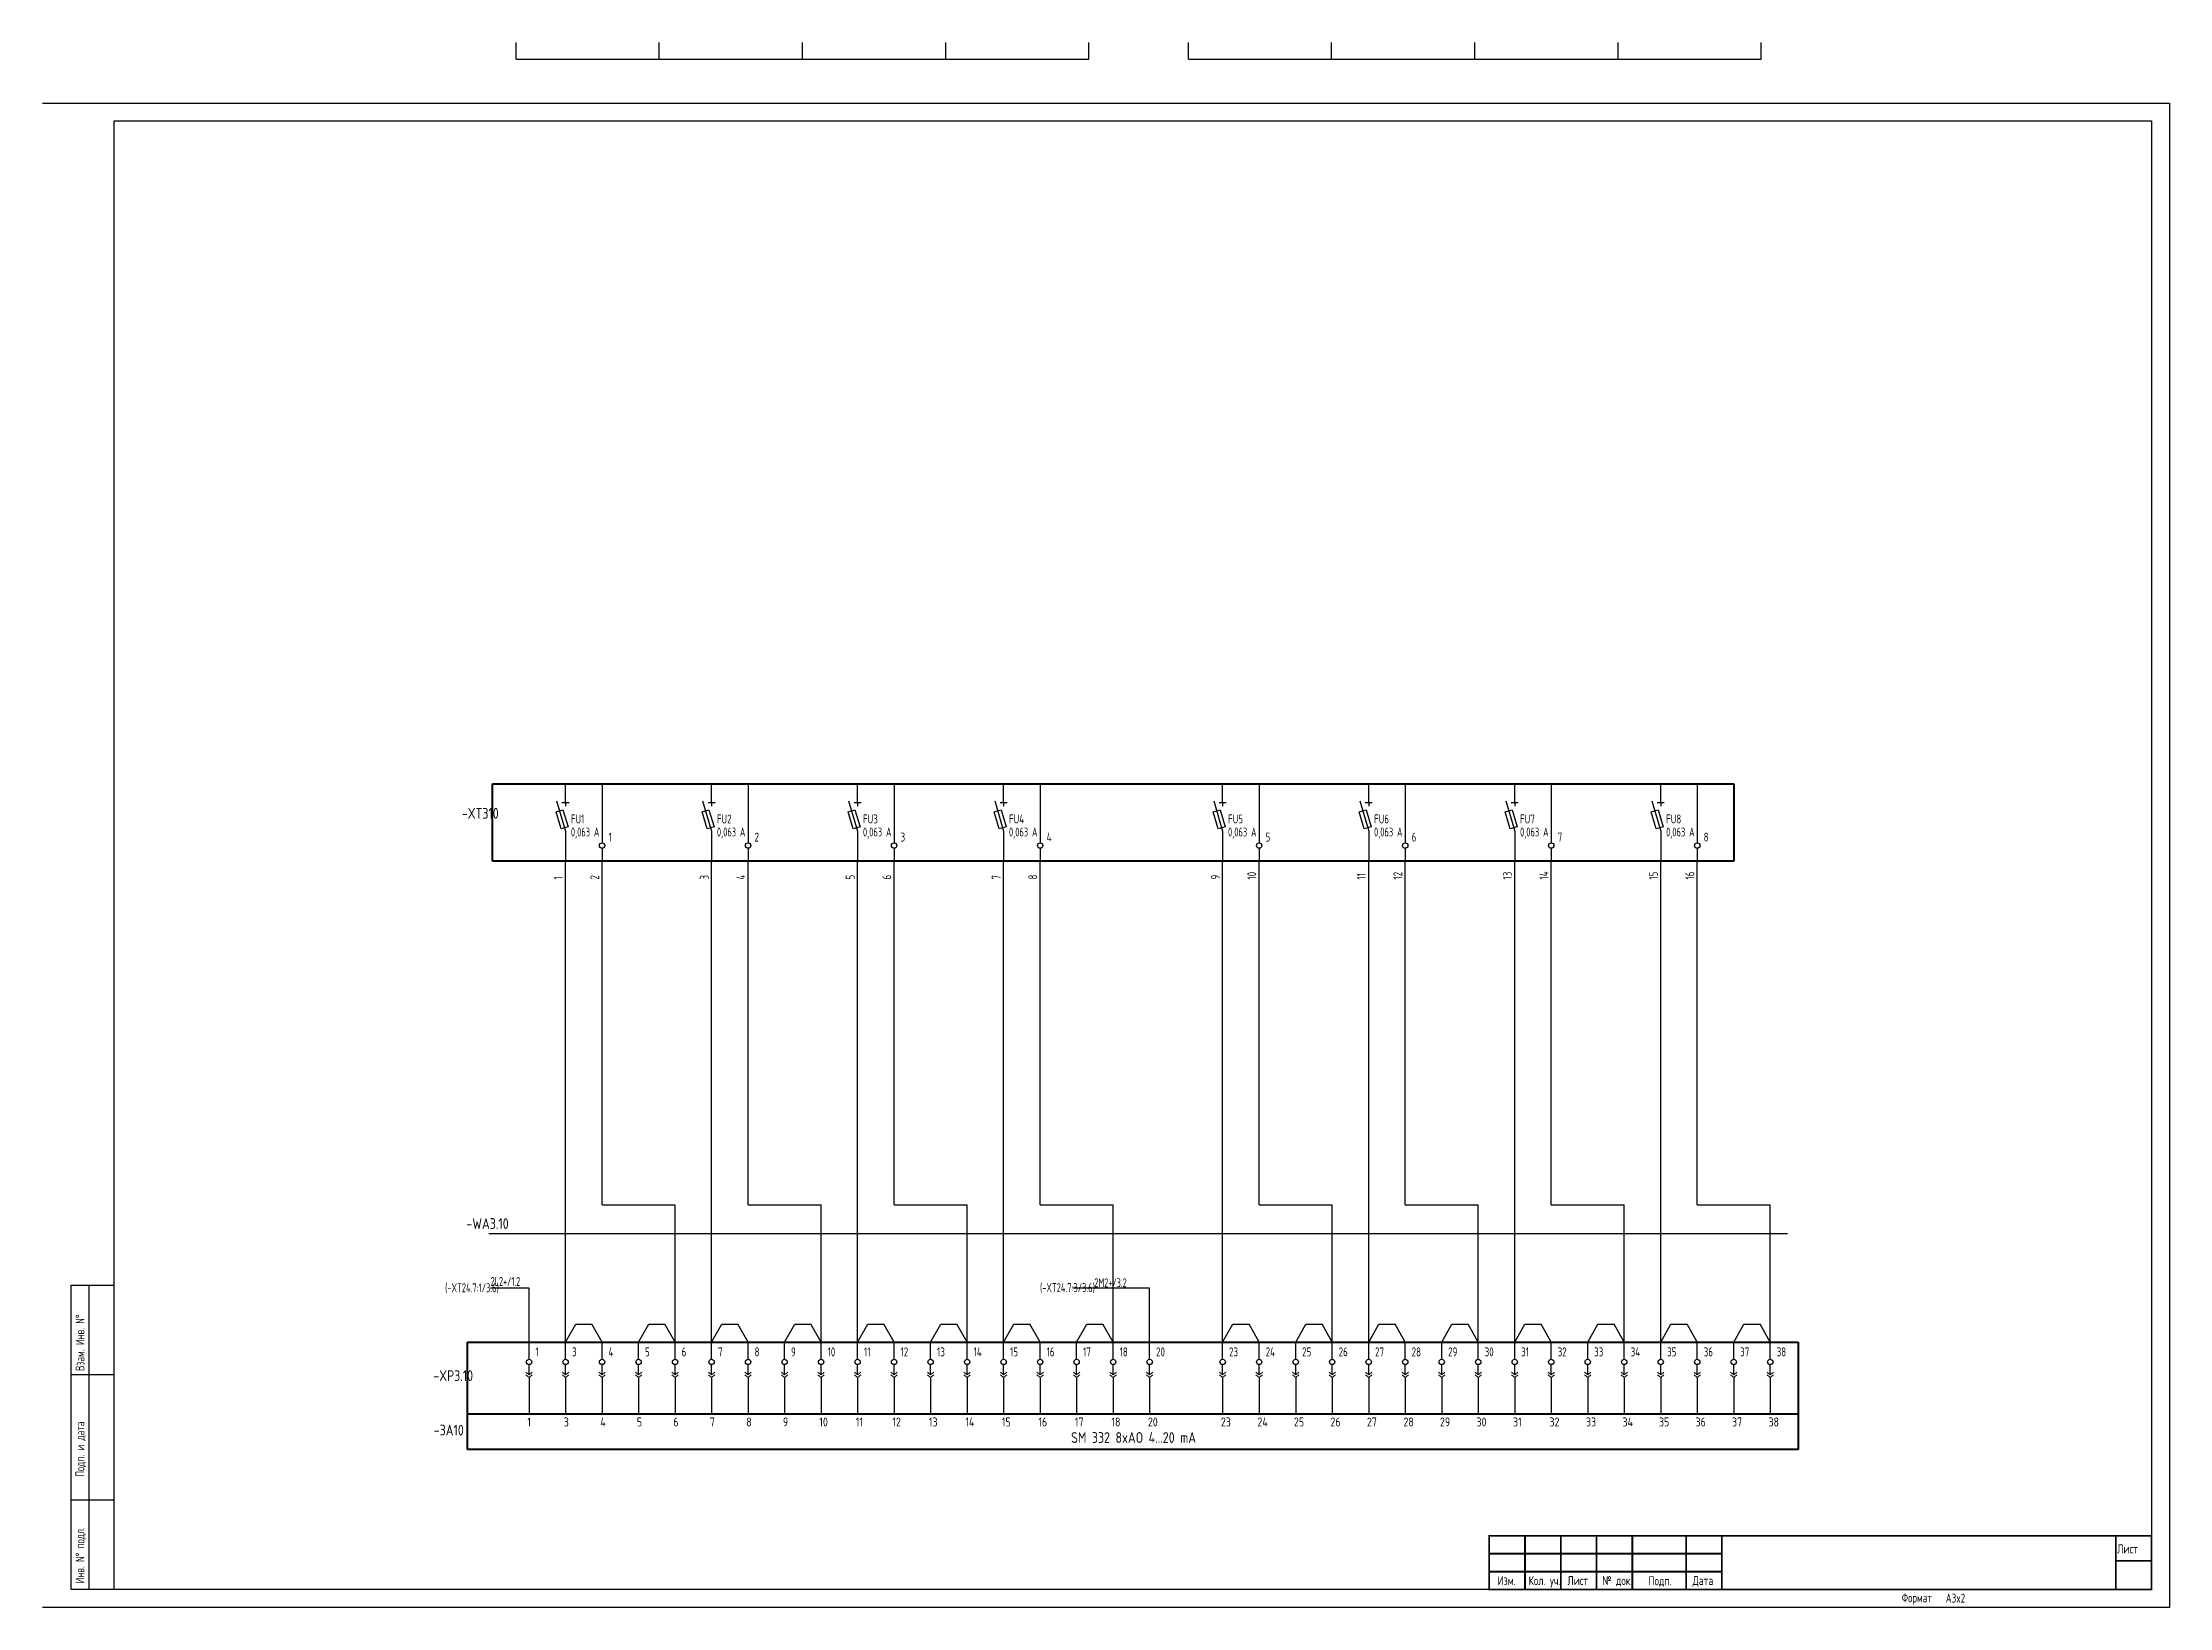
# Model space of a CAD drawing. Header units: millimetres. Extents: x 6895 to 7489, y 1902 to 2339.
import ezdxf
from ezdxf.enums import TextEntityAlignment as Align

# ---------------------------------------------------------------- set-up
doc = ezdxf.new("R2010")
doc.units = ezdxf.units.MM
for name, color, linetype in [('КИА_МАРКИРОВКА', 2, 'Continuous'), ('КИА_НАКЛЕЙКИ', 1, 'Continuous'), ('ФОРМАТ', 7, 'Continuous')]:
    doc.layers.add(name, color=color, linetype=linetype)
doc.styles.add('GOST-A 3-1', font='', dxfattribs={"height": 3})
doc.styles.add('GOSTA-2.5-1', font='', dxfattribs={"width": 0.9, "height": 2.5})
doc.styles.add('ROMAND0-100', font='romand.shx')
doc.styles.add('ROMANS0-60', font='romans.shx', dxfattribs={"width": 0.6})
doc.styles.add('ROMANS0-70', font='romans.shx', dxfattribs={"width": 0.7})
doc.styles.get('GOST-A 3-1').set_extended_font_data('GOST type A')
doc.styles.get('GOSTA-2.5-1').set_extended_font_data('GOST Type AU')

# ---------------------------------------------------------------- blocks, each defined once
blk = doc.blocks.new('AO')
at = {"color": 1}
for p, q in [((132.24, 12.26), (132.24, 16.88)), ((132.24, 12.26), (172.24, 12.26)), ((172.24, 12.26), (172.24, 16.88)), ((172.24, 12.26), (212.24, 12.26)), ((212.24, 12.26), (212.24, 16.88)), ((212.24, 12.26), (252.24, 12.26)), ((252.24, 12.26), (252.24, 16.88)), ((252.24, 12.26), (292.24, 12.26)), ((292.24, 12.26), (292.24, 16.88)), ((320, 12.26), (320, 16.88)), ((320, 12.26), (360, 12.26)), ((360, 12.26), (360, 16.88)), ((360, 12.26), (400, 12.26)), ((400, 12.26), (400, 16.88)), ((400, 12.26), (440, 12.26)), ((440, 12.26), (440, 16.88)), ((440, 12.26), (480, 12.26)), ((480, 12.26), (480, 16.88)), ((135.87, -330.9), (125.14, -330.9)), ((135.87, -345.9), (135.87, -330.9))]:
    blk.add_line(p, q, dxfattribs=at)
for p, q in [((0, 0), (594, 0)), ((594, 0), (594, -420)), ((20, -5), (589, -5)), ((20, -415), (20, -5)), ((589, -5), (589, -415)), ((146.07, -195.32), (146.07, -190.06)), ((156.26, -190.06), (156.26, -206.55)), ((186.85, -195.32), (186.85, -190.06)), ((197.05, -190.06), (197.05, -206.55)), ((227.63, -195.32), (227.63, -190.06)), ((237.83, -190.06), (237.83, -206.55)), ((268.41, -195.32), (268.41, -190.06)), ((278.61, -190.06), (278.61, -206.55)), ((329.58, -195.32), (329.58, -190.06)), ((339.78, -190.06), (339.78, -206.55)), ((370.36, -195.32), (370.36, -190.06)), ((380.56, -190.06), (380.56, -206.55)), ((411.14, -195.32), (411.14, -190.06)), ((421.34, -190.06), (421.34, -206.55)), ((451.92, -195.32), (451.92, -190.06)), ((462.12, -190.06), (462.12, -206.55)), ((143.57, -194.81), (146.07, -203.31)), ((145.07, -195.32), (147.07, -195.32)), ((146.07, -195.32), (146.07, -196.32)), ((184.35, -194.81), (186.85, -203.31)), ((185.85, -195.32), (187.85, -195.32)), ((186.85, -195.32), (186.85, -196.32)), ((225.13, -194.81), (227.63, -203.31)), ((226.63, -195.32), (228.63, -195.32)), ((227.63, -195.32), (227.63, -196.32)), ((265.91, -194.81), (268.41, -203.31)), ((267.41, -195.32), (269.41, -195.32)), ((268.41, -195.32), (268.41, -196.32)), ((327.08, -194.81), (329.58, -203.31)), ((328.58, -195.32), (330.58, -195.32)), ((329.58, -195.32), (329.58, -196.32)), ((367.86, -194.81), (370.36, -203.31)), ((369.36, -195.32), (371.36, -195.32)), ((370.36, -195.32), (370.36, -196.32)), ((408.64, -194.81), (411.14, -203.31)), ((410.14, -195.32), (412.14, -195.32)), ((411.14, -195.32), (411.14, -196.32)), ((449.42, -194.81), (451.92, -203.31)), ((450.92, -195.32), (452.92, -195.32)), ((451.92, -195.32), (451.92, -196.32)), ((143.42, -197.88), (145.34, -197.31)), ((144.84, -202.67), (143.42, -197.88)), ((145.34, -197.31), (146.76, -202.1)), ((184.2, -197.88), (186.12, -197.31)), ((185.62, -202.67), (184.2, -197.88)), ((186.12, -197.31), (187.54, -202.1)), ((224.98, -197.88), (226.9, -197.31)), ((226.4, -202.67), (224.98, -197.88)), ((226.9, -197.31), (228.32, -202.1)), ((265.76, -197.88), (267.68, -197.31)), ((267.18, -202.67), (265.76, -197.88)), ((267.68, -197.31), (269.1, -202.1)), ((326.93, -197.88), (328.85, -197.31)), ((328.35, -202.67), (326.93, -197.88)), ((328.85, -197.31), (330.27, -202.1)), ((367.71, -197.88), (369.63, -197.31)), ((369.13, -202.67), (367.71, -197.88)), ((369.63, -197.31), (371.05, -202.1)), ((408.49, -197.88), (410.41, -197.31)), ((409.91, -202.67), (408.49, -197.88)), ((410.41, -197.31), (411.83, -202.1)), ((449.27, -197.88), (451.19, -197.31)), ((450.69, -202.67), (449.27, -197.88)), ((451.19, -197.31), (452.61, -202.1)), ((146.76, -202.1), (144.84, -202.67)), ((146.07, -203.31), (146.07, -211.66)), ((187.54, -202.1), (185.62, -202.67)), ((186.85, -203.31), (186.85, -211.66)), ((228.32, -202.1), (226.4, -202.67)), ((227.63, -203.31), (227.63, -211.66)), ((269.1, -202.1), (267.18, -202.67)), ((268.41, -203.31), (268.41, -211.66)), ((330.27, -202.1), (328.35, -202.67)), ((329.58, -203.31), (329.58, -211.66)), ((371.05, -202.1), (369.13, -202.67)), ((370.36, -203.31), (370.36, -211.66)), ((411.83, -202.1), (409.91, -202.67)), ((411.14, -203.31), (411.14, -211.66)), ((452.61, -202.1), (450.69, -202.67)), ((451.92, -203.31), (451.92, -211.66)), ((146.07, -345.9), (146.07, -211.66)), ((156.26, -208.05), (156.26, -211.66)), ((156.26, -307.62), (156.26, -211.66)), ((186.85, -345.9), (186.85, -211.66)), ((197.05, -208.05), (197.05, -211.66)), ((197.05, -307.62), (197.05, -211.66)), ((227.63, -345.9), (227.63, -211.66)), ((237.83, -208.05), (237.83, -211.66)), ((237.83, -307.62), (237.83, -211.66)), ((268.41, -345.9), (268.41, -211.66)), ((278.61, -208.05), (278.61, -211.66)), ((278.61, -307.62), (278.61, -211.66)), ((329.58, -345.9), (329.58, -211.66)), ((339.78, -208.05), (339.78, -211.66)), ((339.78, -307.62), (339.78, -211.66)), ((370.36, -345.9), (370.36, -211.66)), ((380.56, -208.05), (380.56, -211.66)), ((380.56, -307.62), (380.56, -211.66)), ((411.14, -345.9), (411.14, -211.66)), ((421.34, -208.05), (421.34, -211.66)), ((421.34, -307.62), (421.34, -211.66)), ((451.92, -345.9), (451.92, -211.66)), ((462.12, -208.05), (462.12, -211.66)), ((462.12, -307.62), (462.12, -211.66)), ((156.26, -307.62), (176.66, -307.62)), ((176.66, -345.9), (176.66, -307.62)), ((197.05, -307.62), (217.44, -307.62)), ((217.44, -345.9), (217.44, -307.62)), ((237.83, -307.62), (258.22, -307.62)), ((258.22, -345.9), (258.22, -307.62)), ((278.61, -307.62), (299, -307.62)), ((299, -345.9), (299, -307.62)), ((339.78, -307.62), (360.17, -307.62)), ((360.17, -345.9), (360.17, -307.62)), ((380.56, -307.62), (400.95, -307.62)), ((400.95, -345.9), (400.95, -307.62)), ((421.34, -307.62), (441.73, -307.62)), ((441.73, -345.9), (441.73, -307.62)), ((462.12, -307.62), (482.51, -307.62)), ((482.51, -345.9), (482.51, -307.62)), ((124.6, -315.59), (487.35, -315.59)), ((8, -415), (8, -330)), ((8, -330), (20, -330)), ((13, -415), (13, -330)), ((146.07, -345.9), (148.91, -340.9)), ((148.91, -340.9), (153.43, -340.9)), ((156.26, -345.9), (153.43, -340.9)), ((166.46, -345.9), (169.3, -340.9)), ((169.3, -340.9), (173.82, -340.9)), ((176.66, -345.9), (173.82, -340.9)), ((186.85, -345.9), (189.69, -340.9)), ((189.69, -340.9), (194.21, -340.9)), ((197.05, -345.9), (194.21, -340.9)), ((207.24, -345.9), (210.08, -340.9)), ((210.08, -340.9), (214.6, -340.9)), ((217.44, -345.9), (214.6, -340.9)), ((227.63, -345.9), (230.47, -340.9)), ((230.47, -340.9), (234.99, -340.9)), ((237.83, -345.9), (234.99, -340.9)), ((248.02, -345.9), (250.86, -340.9)), ((250.86, -340.9), (255.38, -340.9)), ((258.22, -345.9), (255.38, -340.9)), ((268.41, -345.9), (271.25, -340.9)), ((271.25, -340.9), (275.77, -340.9)), ((278.61, -345.9), (275.77, -340.9)), ((288.8, -345.9), (291.64, -340.9)), ((291.64, -340.9), (296.16, -340.9)), ((299, -345.9), (296.16, -340.9)), ((329.58, -345.9), (332.42, -340.9)), ((332.42, -340.9), (336.94, -340.9)), ((339.78, -345.9), (336.94, -340.9)), ((349.97, -345.9), (352.81, -340.9)), ((352.81, -340.9), (357.33, -340.9)), ((360.17, -345.9), (357.33, -340.9)), ((370.36, -345.9), (373.2, -340.9)), ((373.2, -340.9), (377.72, -340.9)), ((380.56, -345.9), (377.72, -340.9)), ((390.75, -345.9), (393.59, -340.9)), ((393.59, -340.9), (398.11, -340.9)), ((400.95, -345.9), (398.11, -340.9)), ((411.14, -345.9), (413.98, -340.9)), ((413.98, -340.9), (418.5, -340.9)), ((421.34, -345.9), (418.5, -340.9)), ((431.53, -345.9), (434.37, -340.9)), ((434.37, -340.9), (438.89, -340.9)), ((441.73, -345.9), (438.89, -340.9)), ((451.92, -345.9), (454.76, -340.9)), ((454.76, -340.9), (459.28, -340.9)), ((462.12, -345.9), (459.28, -340.9)), ((472.31, -345.9), (475.15, -340.9)), ((475.15, -340.9), (479.67, -340.9)), ((482.51, -345.9), (479.67, -340.9)), ((135.87, -350.7), (135.87, -345.9)), ((146.07, -350.7), (146.07, -345.9)), ((156.26, -350.7), (156.26, -345.9)), ((166.46, -350.7), (166.46, -345.9)), ((176.66, -350.7), (176.66, -345.9)), ((186.85, -350.7), (186.85, -345.9)), ((197.05, -350.7), (197.05, -345.9)), ((207.24, -350.7), (207.24, -345.9)), ((217.44, -350.7), (217.44, -345.9)), ((227.63, -350.7), (227.63, -345.9)), ((237.83, -350.7), (237.83, -345.9)), ((248.02, -350.7), (248.02, -345.9)), ((258.22, -350.7), (258.22, -345.9)), ((268.41, -350.7), (268.41, -345.9)), ((278.61, -350.7), (278.61, -345.9)), ((288.8, -350.7), (288.8, -345.9)), ((299, -350.7), (299, -345.9)), ((309.19, -350.7), (309.19, -345.9)), ((329.58, -350.7), (329.58, -345.9)), ((339.78, -350.7), (339.78, -345.9)), ((349.97, -350.7), (349.97, -345.9)), ((360.17, -350.7), (360.17, -345.9)), ((370.36, -350.7), (370.36, -345.9)), ((380.56, -350.7), (380.56, -345.9)), ((390.75, -350.7), (390.75, -345.9)), ((400.95, -350.7), (400.95, -345.9)), ((411.14, -350.7), (411.14, -345.9)), ((421.34, -350.7), (421.34, -345.9)), ((431.53, -350.7), (431.53, -345.9)), ((441.73, -350.7), (441.73, -345.9)), ((451.92, -350.7), (451.92, -345.9)), ((462.12, -350.7), (462.12, -345.9)), ((472.31, -350.7), (472.31, -345.9)), ((482.51, -350.7), (482.51, -345.9)), ((8, -355), (20, -355)), ((135.87, -355.02), (135.87, -352.2)), ((135.87, -355.76), (135.87, -365.93)), ((146.07, -355.02), (146.07, -352.2)), ((146.07, -355.76), (146.07, -365.93)), ((156.26, -355.02), (156.26, -352.2)), ((156.26, -355.76), (156.26, -365.93)), ((166.46, -355.02), (166.46, -352.2)), ((166.46, -355.76), (166.46, -365.93)), ((176.66, -355.02), (176.66, -352.2)), ((176.66, -355.76), (176.66, -365.93)), ((186.85, -355.02), (186.85, -352.2)), ((186.85, -355.76), (186.85, -365.93)), ((197.05, -355.02), (197.05, -352.2)), ((197.05, -355.76), (197.05, -365.93)), ((207.24, -355.02), (207.24, -352.2)), ((207.24, -355.76), (207.24, -365.93)), ((217.44, -355.02), (217.44, -352.2)), ((217.44, -355.76), (217.44, -365.93)), ((227.63, -355.02), (227.63, -352.2)), ((227.63, -355.76), (227.63, -365.93)), ((237.83, -355.02), (237.83, -352.2)), ((237.83, -355.76), (237.83, -365.93)), ((248.02, -355.02), (248.02, -352.2)), ((248.02, -355.76), (248.02, -365.93)), ((258.22, -355.02), (258.22, -352.2)), ((258.22, -355.76), (258.22, -365.93)), ((268.41, -355.02), (268.41, -352.2)), ((268.41, -355.76), (268.41, -365.93)), ((278.61, -355.02), (278.61, -352.2)), ((278.61, -355.76), (278.61, -365.93)), ((288.8, -355.02), (288.8, -352.2)), ((288.8, -355.76), (288.8, -365.93)), ((299, -355.02), (299, -352.2)), ((299, -355.76), (299, -365.93)), ((309.19, -355.02), (309.19, -352.2)), ((309.19, -355.76), (309.19, -365.93)), ((329.58, -355.02), (329.58, -352.2)), ((329.58, -355.76), (329.58, -365.93)), ((339.78, -355.02), (339.78, -352.2)), ((339.78, -355.76), (339.78, -365.93)), ((349.97, -355.02), (349.97, -352.2)), ((349.97, -355.76), (349.97, -365.93)), ((360.17, -355.02), (360.17, -352.2)), ((360.17, -355.76), (360.17, -365.93)), ((370.36, -355.02), (370.36, -352.2)), ((370.36, -355.76), (370.36, -365.93)), ((380.56, -355.02), (380.56, -352.2)), ((380.56, -355.76), (380.56, -365.93)), ((390.75, -355.02), (390.75, -352.2)), ((390.75, -355.76), (390.75, -365.93)), ((400.95, -355.02), (400.95, -352.2)), ((400.95, -355.76), (400.95, -365.93)), ((411.14, -355.02), (411.14, -352.2)), ((411.14, -355.76), (411.14, -365.93)), ((421.34, -355.02), (421.34, -352.2)), ((421.34, -355.76), (421.34, -365.93)), ((431.53, -355.02), (431.53, -352.2)), ((431.53, -355.76), (431.53, -365.93)), ((441.73, -355.02), (441.73, -352.2)), ((441.73, -355.76), (441.73, -365.93)), ((451.92, -355.02), (451.92, -352.2)), ((451.92, -355.76), (451.92, -365.93)), ((462.12, -355.02), (462.12, -352.2)), ((462.12, -355.76), (462.12, -365.93)), ((472.31, -355.02), (472.31, -352.2)), ((472.31, -355.76), (472.31, -365.93)), ((482.51, -355.02), (482.51, -352.2)), ((482.51, -355.76), (482.51, -365.93)), ((8, -390), (20, -390)), ((13, -390), (20, -390)), ((20, -415), (8, -415)), ((589, -415), (20, -415)), ((594, -420), (0, -420))]:
    blk.add_line(p, q)
at = {"lineweight": 40}
for p, q in [((125.68, -190.06), (472.31, -190.06)), ((125.68, -211.66), (125.68, -190.06)), ((472.31, -190.06), (472.31, -211.66)), ((472.31, -211.66), (125.68, -211.66)), ((118.67, -345.9), (490.33, -345.9)), ((118.67, -375.9), (118.67, -345.9)), ((490.33, -345.9), (490.33, -375.9)), ((118.67, -365.93), (490.33, -365.93)), ((490.33, -375.9), (118.67, -375.9))]:
    blk.add_line(p, q, dxfattribs=at)
at = {"color": 4}
for p, q in [((309.19, -330.9), (287.72, -330.9)), ((309.19, -345.9), (309.19, -330.9))]:
    blk.add_line(p, q, dxfattribs=at)
at = {"lineweight": 18}
for p, q in [((135.87, -355.02), (134.98, -354.27)), ((135.87, -355.76), (134.98, -355.02)), ((135.87, -355.02), (136.77, -354.27)), ((135.87, -355.76), (136.77, -355.02)), ((146.07, -355.02), (145.18, -354.27)), ((146.07, -355.76), (145.18, -355.02)), ((146.07, -355.02), (146.96, -354.27)), ((146.07, -355.76), (146.96, -355.02)), ((156.26, -355.02), (155.37, -354.27)), ((156.26, -355.76), (155.37, -355.02)), ((156.26, -355.02), (157.16, -354.27)), ((156.26, -355.76), (157.16, -355.02)), ((166.46, -355.02), (165.57, -354.27)), ((166.46, -355.76), (165.57, -355.02)), ((166.46, -355.02), (167.35, -354.27)), ((166.46, -355.76), (167.35, -355.02)), ((176.66, -355.02), (175.76, -354.27)), ((176.66, -355.76), (175.76, -355.02)), ((176.66, -355.02), (177.55, -354.27)), ((176.66, -355.76), (177.55, -355.02)), ((186.85, -355.02), (185.96, -354.27)), ((186.85, -355.76), (185.96, -355.02)), ((186.85, -355.02), (187.74, -354.27)), ((186.85, -355.76), (187.74, -355.02)), ((197.05, -355.02), (196.16, -354.27)), ((197.05, -355.76), (196.16, -355.02)), ((197.05, -355.02), (197.94, -354.27)), ((197.05, -355.76), (197.94, -355.02)), ((207.24, -355.02), (206.35, -354.27)), ((207.24, -355.76), (206.35, -355.02)), ((207.24, -355.02), (208.13, -354.27)), ((207.24, -355.76), (208.13, -355.02)), ((217.44, -355.02), (216.55, -354.27)), ((217.44, -355.76), (216.55, -355.02)), ((217.44, -355.02), (218.33, -354.27)), ((217.44, -355.76), (218.33, -355.02)), ((227.63, -355.02), (226.74, -354.27)), ((227.63, -355.76), (226.74, -355.02)), ((227.63, -355.02), (228.52, -354.27)), ((227.63, -355.76), (228.52, -355.02)), ((237.83, -355.02), (236.94, -354.27)), ((237.83, -355.76), (236.94, -355.02)), ((237.83, -355.02), (238.72, -354.27)), ((237.83, -355.76), (238.72, -355.02)), ((248.02, -355.02), (247.13, -354.27)), ((248.02, -355.76), (247.13, -355.02)), ((248.02, -355.02), (248.91, -354.27)), ((248.02, -355.76), (248.91, -355.02)), ((258.22, -355.02), (257.33, -354.27)), ((258.22, -355.76), (257.33, -355.02)), ((258.22, -355.02), (259.11, -354.27)), ((258.22, -355.76), (259.11, -355.02)), ((268.41, -355.02), (267.52, -354.27)), ((268.41, -355.76), (267.52, -355.02)), ((268.41, -355.02), (269.3, -354.27)), ((268.41, -355.76), (269.3, -355.02)), ((278.61, -355.02), (277.72, -354.27)), ((278.61, -355.76), (277.72, -355.02)), ((278.61, -355.02), (279.5, -354.27)), ((278.61, -355.76), (279.5, -355.02)), ((288.8, -355.02), (287.91, -354.27)), ((288.8, -355.76), (287.91, -355.02)), ((288.8, -355.02), (289.69, -354.27)), ((288.8, -355.76), (289.69, -355.02)), ((299, -355.02), (298.11, -354.27)), ((299, -355.76), (298.11, -355.02)), ((299, -355.02), (299.89, -354.27)), ((299, -355.76), (299.89, -355.02)), ((309.19, -355.02), (308.3, -354.27)), ((309.19, -355.76), (308.3, -355.02)), ((309.19, -355.02), (310.08, -354.27)), ((309.19, -355.76), (310.08, -355.02)), ((329.58, -355.02), (328.69, -354.27)), ((329.58, -355.76), (328.69, -355.02)), ((329.58, -355.02), (330.47, -354.27)), ((329.58, -355.76), (330.47, -355.02)), ((339.78, -355.02), (338.89, -354.27)), ((339.78, -355.76), (338.89, -355.02)), ((339.78, -355.02), (340.67, -354.27)), ((339.78, -355.76), (340.67, -355.02)), ((349.97, -355.02), (349.08, -354.27)), ((349.97, -355.76), (349.08, -355.02)), ((349.97, -355.02), (350.86, -354.27)), ((349.97, -355.76), (350.86, -355.02)), ((360.17, -355.02), (359.28, -354.27)), ((360.17, -355.76), (359.28, -355.02)), ((360.17, -355.02), (361.06, -354.27)), ((360.17, -355.76), (361.06, -355.02)), ((370.36, -355.02), (369.47, -354.27)), ((370.36, -355.76), (369.47, -355.02)), ((370.36, -355.02), (371.25, -354.27)), ((370.36, -355.76), (371.25, -355.02)), ((380.56, -355.02), (379.67, -354.27)), ((380.56, -355.76), (379.67, -355.02)), ((380.56, -355.02), (381.45, -354.27)), ((380.56, -355.76), (381.45, -355.02)), ((390.75, -355.02), (389.86, -354.27)), ((390.75, -355.76), (389.86, -355.02)), ((390.75, -355.02), (391.64, -354.27)), ((390.75, -355.76), (391.64, -355.02)), ((400.95, -355.02), (400.06, -354.27)), ((400.95, -355.76), (400.06, -355.02)), ((400.95, -355.02), (401.84, -354.27)), ((400.95, -355.76), (401.84, -355.02)), ((411.14, -355.02), (410.25, -354.27)), ((411.14, -355.76), (410.25, -355.02)), ((411.14, -355.02), (412.03, -354.27)), ((411.14, -355.76), (412.03, -355.02)), ((421.34, -355.02), (420.45, -354.27)), ((421.34, -355.76), (420.45, -355.02)), ((421.34, -355.02), (422.23, -354.27)), ((421.34, -355.76), (422.23, -355.02)), ((431.53, -355.02), (430.64, -354.27)), ((431.53, -355.76), (430.64, -355.02)), ((431.53, -355.02), (432.42, -354.27)), ((431.53, -355.76), (432.42, -355.02)), ((441.73, -355.02), (440.84, -354.27)), ((441.73, -355.76), (440.84, -355.02)), ((441.73, -355.02), (442.62, -354.27)), ((441.73, -355.76), (442.62, -355.02)), ((451.92, -355.02), (451.03, -354.27)), ((451.92, -355.76), (451.03, -355.02)), ((451.92, -355.02), (452.81, -354.27)), ((451.92, -355.76), (452.81, -355.02)), ((462.12, -355.02), (461.23, -354.27)), ((462.12, -355.76), (461.23, -355.02)), ((462.12, -355.02), (463.01, -354.27)), ((462.12, -355.76), (463.01, -355.02)), ((472.31, -355.02), (471.42, -354.27)), ((472.31, -355.76), (471.42, -355.02)), ((472.31, -355.02), (473.2, -354.27)), ((472.31, -355.76), (473.2, -355.02)), ((482.51, -355.02), (481.62, -354.27)), ((482.51, -355.76), (481.62, -355.02)), ((482.51, -355.02), (483.4, -354.27)), ((482.51, -355.76), (483.4, -355.02))]:
    blk.add_line(p, q, dxfattribs=at)
for centre in [(156.26, -207.3), (197.05, -207.3), (237.83, -207.3), (278.61, -207.3), (339.78, -207.3), (380.56, -207.3), (421.34, -207.3), (462.12, -207.3), (135.87, -351.45), (146.07, -351.45), (156.26, -351.45), (166.46, -351.45), (176.66, -351.45), (186.85, -351.45), (197.05, -351.45), (207.24, -351.45), (217.44, -351.45), (227.63, -351.45), (237.83, -351.45), (248.02, -351.45), (258.22, -351.45), (268.41, -351.45), (278.61, -351.45), (288.8, -351.45), (299, -351.45), (309.19, -351.45), (329.58, -351.45), (339.78, -351.45), (349.97, -351.45), (360.17, -351.45), (370.36, -351.45), (380.56, -351.45), (390.75, -351.45), (400.95, -351.45), (411.14, -351.45), (421.34, -351.45), (431.53, -351.45), (441.73, -351.45), (451.92, -351.45), (462.12, -351.45), (472.31, -351.45), (482.51, -351.45)]:
    blk.add_circle(centre, 0.75)
at = {"layer": 'ФОРМАТ'}
blk.add_line((404, -400), (469, -400), dxfattribs=at)
at = {"layer": 'ФОРМАТ', "const_width": 0.5}
blk.add_lwpolyline([(404, -400), (404, -415), (589, -415), (589, -400)], close=True, dxfattribs=at)
for points in [[(414, -400), (414, -415)], [(424, -400), (424, -415)], [(434, -400), (434, -415)], [(444, -400), (444, -415)], [(459, -400), (459, -415)], [(469, -400), (469, -415)], [(579, -400), (579, -415)], [(404, -405), (469, -405)], [(404, -410), (469, -410)], [(579, -407), (589, -407)]]:
    blk.add_lwpolyline(points, dxfattribs=at)
for s, style, width, p in [('FU1', 'GOSTA-2.5-1', 0.9, (147.56, -201.13)), ('FU2', 'GOSTA-2.5-1', 0.9, (188.34, -201.13)), ('FU3', 'GOSTA-2.5-1', 0.9, (229.13, -201.13)), ('FU4', 'GOSTA-2.5-1', 0.9, (269.91, -201.13)), ('FU5', 'GOSTA-2.5-1', 0.9, (331.08, -201.13)), ('FU6', 'GOSTA-2.5-1', 0.9, (371.86, -201.13)), ('FU7', 'GOSTA-2.5-1', 0.9, (412.64, -201.13)), ('FU8', 'GOSTA-2.5-1', 0.9, (453.42, -201.13)), ('0,063 A', 'GOSTA-2.5-1', 0.7, (147.56, -204.77)), ('1', 'GOSTA-2.5-1', 0.9, (158.07, -206.18)), ('0,063 A', 'GOSTA-2.5-1', 0.7, (188.34, -204.77)), ('2', 'GOSTA-2.5-1', 0.9, (198.85, -206.18)), ('0,063 A', 'GOSTA-2.5-1', 0.7, (229.13, -204.77)), ('3', 'GOSTA-2.5-1', 0.9, (239.63, -206.18)), ('0,063 A', 'GOSTA-2.5-1', 0.7, (269.91, -204.77)), ('4', 'GOSTA-2.5-1', 0.9, (280.41, -206.18)), ('0,063 A', 'GOSTA-2.5-1', 0.7, (331.08, -204.77)), ('5', 'GOSTA-2.5-1', 0.9, (341.58, -206.18)), ('0,063 A', 'GOSTA-2.5-1', 0.7, (371.86, -204.77)), ('6', 'GOSTA-2.5-1', 0.9, (382.36, -206.18)), ('0,063 A', 'GOSTA-2.5-1', 0.7, (412.64, -204.77)), ('7', 'GOSTA-2.5-1', 0.9, (423.14, -206.18)), ('0,063 A', 'GOSTA-2.5-1', 0.7, (453.42, -204.77)), ('8', 'GOSTA-2.5-1', 0.9, (463.92, -206.18)), ('1', 'GOSTA-2.5-1', 0.9, (137.68, -349.9)), ('3', 'GOSTA-2.5-1', 0.9, (147.87, -349.9)), ('4', 'GOSTA-2.5-1', 0.9, (158.07, -349.9)), ('5', 'GOSTA-2.5-1', 0.9, (168.26, -349.9)), ('6', 'GOSTA-2.5-1', 0.9, (178.46, -349.9)), ('7', 'GOSTA-2.5-1', 0.9, (188.65, -349.9)), ('8', 'GOSTA-2.5-1', 0.9, (198.85, -349.9)), ('9', 'GOSTA-2.5-1', 0.9, (209.04, -349.9)), ('10', 'GOSTA-2.5-1', 0.9, (219.24, -349.9)), ('11', 'GOSTA-2.5-1', 0.9, (229.43, -349.9)), ('12', 'GOSTA-2.5-1', 0.9, (239.63, -349.9)), ('13', 'GOSTA-2.5-1', 0.9, (249.82, -349.9)), ('14', 'GOSTA-2.5-1', 0.9, (260.02, -349.9)), ('15', 'GOSTA-2.5-1', 0.9, (270.21, -349.9)), ('16', 'GOSTA-2.5-1', 0.9, (280.41, -349.9)), ('17', 'GOSTA-2.5-1', 0.9, (290.6, -349.9)), ('18', 'GOSTA-2.5-1', 0.9, (300.8, -349.9)), ('20', 'GOSTA-2.5-1', 0.9, (310.99, -349.9)), ('23', 'GOSTA-2.5-1', 0.9, (331.38, -349.9)), ('24', 'GOSTA-2.5-1', 0.9, (341.58, -349.9)), ('25', 'GOSTA-2.5-1', 0.9, (351.77, -349.9)), ('26', 'GOSTA-2.5-1', 0.9, (361.97, -349.9)), ('27', 'GOSTA-2.5-1', 0.9, (372.16, -349.9)), ('28', 'GOSTA-2.5-1', 0.9, (382.36, -349.9)), ('29', 'GOSTA-2.5-1', 0.9, (392.55, -349.9)), ('30', 'GOSTA-2.5-1', 0.9, (402.75, -349.9)), ('31', 'GOSTA-2.5-1', 0.9, (412.94, -349.9)), ('32', 'GOSTA-2.5-1', 0.9, (423.14, -349.9)), ('33', 'GOSTA-2.5-1', 0.9, (433.33, -349.9)), ('34', 'GOSTA-2.5-1', 0.9, (443.53, -349.9)), ('35', 'GOSTA-2.5-1', 0.9, (453.72, -349.9)), ('36', 'GOSTA-2.5-1', 0.9, (463.92, -349.9)), ('37', 'GOSTA-2.5-1', 0.9, (474.11, -349.9)), ('38', 'GOSTA-2.5-1', 0.9, (484.31, -349.9)), ('Формат', 'ROMANS0-70', 0.7, (519.23, -418.55))]:
    blk.add_text(s, height=2.5, dxfattribs=dict(style=style, width=width)).set_placement(p)
at = {"style": 'GOSTA-2.5-1', "width": 0.9}
for s, p in [('1', (145.27, -216.79)), ('2', (155.46, -216.79)), ('3', (186.05, -216.79)), ('4', (196.24, -216.79)), ('5', (226.83, -216.79)), ('6', (237.02, -216.79)), ('7', (267.61, -216.79)), ('8', (277.8, -216.79)), ('9', (328.78, -216.79)), ('10', (338.97, -216.79)), ('11', (369.56, -216.79)), ('12', (379.75, -216.79)), ('13', (410.34, -216.79)), ('14', (420.54, -216.79)), ('15', (451.12, -216.79)), ('16', (461.32, -216.79))]:
    blk.add_text(s, height=2.5, rotation=90, dxfattribs=at).set_placement(p)
at = {"style": 'ROMANS0-70', "width": 0.7}
for s, p in [('Взам. Инв. N%%d', (12.46, -354)), ('Подп. и дата', (12.46, -383.53)), ('Инв. N%%d подл.', (12.46, -413.3))]:
    blk.add_text(s, height=2.5, rotation=90, dxfattribs=at).set_placement(p, align=Align.BOTTOM_LEFT)
for s, height, style, p in [('1', 2.5, 'GOSTA-2.5-1', (135.38, -369.47)), ('3', 2.5, 'GOSTA-2.5-1', (145.58, -369.47)), ('4', 2.5, 'GOSTA-2.5-1', (155.77, -369.47)), ('5', 2.5, 'GOSTA-2.5-1', (165.97, -369.47)), ('6', 2.5, 'GOSTA-2.5-1', (176.16, -369.47)), ('7', 2.5, 'GOSTA-2.5-1', (186.36, -369.47)), ('8', 2.5, 'GOSTA-2.5-1', (196.55, -369.47)), ('9', 2.5, 'GOSTA-2.5-1', (206.75, -369.47)), ('10', 2.5, 'GOSTA-2.5-1', (216.94, -369.47)), ('11', 2.5, 'GOSTA-2.5-1', (227.14, -369.47)), ('12', 2.5, 'GOSTA-2.5-1', (237.33, -369.47)), ('13', 2.5, 'GOSTA-2.5-1', (247.53, -369.47)), ('14', 2.5, 'GOSTA-2.5-1', (257.72, -369.47)), ('15', 2.5, 'GOSTA-2.5-1', (267.92, -369.47)), ('16', 2.5, 'GOSTA-2.5-1', (278.11, -369.47)), ('17', 2.5, 'GOSTA-2.5-1', (288.31, -369.47)), ('18', 2.5, 'GOSTA-2.5-1', (298.51, -369.47)), ('20', 2.5, 'GOSTA-2.5-1', (308.7, -369.47)), ('23', 2.5, 'GOSTA-2.5-1', (329.09, -369.47)), ('24', 2.5, 'GOSTA-2.5-1', (339.29, -369.47)), ('25', 2.5, 'GOSTA-2.5-1', (349.48, -369.47)), ('26', 2.5, 'GOSTA-2.5-1', (359.68, -369.47)), ('27', 2.5, 'GOSTA-2.5-1', (369.87, -369.47)), ('28', 2.5, 'GOSTA-2.5-1', (380.07, -369.47)), ('29', 2.5, 'GOSTA-2.5-1', (390.26, -369.47)), ('30', 2.5, 'GOSTA-2.5-1', (400.46, -369.47)), ('31', 2.5, 'GOSTA-2.5-1', (410.65, -369.47)), ('32', 2.5, 'GOSTA-2.5-1', (420.85, -369.47)), ('33', 2.5, 'GOSTA-2.5-1', (431.04, -369.47)), ('34', 2.5, 'GOSTA-2.5-1', (441.24, -369.47)), ('35', 2.5, 'GOSTA-2.5-1', (451.43, -369.47)), ('36', 2.5, 'GOSTA-2.5-1', (461.63, -369.47)), ('37', 2.5, 'GOSTA-2.5-1', (471.82, -369.47)), ('38', 2.5, 'GOSTA-2.5-1', (482.02, -369.47)), ('SM 332 8xAO 4...20 mA', 3, 'GOST-A 3-1', (287.25, -374.06))]:
    blk.add_text(s, height=height, dxfattribs=dict(style=style)).set_placement(p)
at = {"style": 'GOST-A 3-1'}
for tag, p, height in [('AD', (-82.63, 50.17), 200), ('NUM', (360.21, 30.05), 100)]:
    blk.add_attdef(tag, p, '', height=height, dxfattribs=at)
at = {"style": 'GOSTA-2.5-1', "width": 0.7}
blk.add_attdef('LINK+', text='', height=2.5, dxfattribs=at).set_placement((123.81, -330.9), align=Align.MIDDLE_RIGHT)
blk.add_attdef('LINK-', text='', height=2.5, dxfattribs=at).set_placement((269.85, -330.9), align=Align.MIDDLE_LEFT)
at = {"style": 'ROMANS0-70', "width": 0.7, "flags": 12}
for tag, p in [('ZINVN', (16.5, -342.5)), ('INVN', (16.5, -402.5))]:
    blk.add_attdef(tag, text='', height=3, rotation=90, dxfattribs=at).set_placement(p, align=Align.MIDDLE_CENTER)
at = {"style": 'GOST-A 3-1'}
blk.add_attdef('XP', text='', height=3, dxfattribs=at).set_placement((116.81, -355.46), align=Align.MIDDLE_RIGHT)
at = {"style": 'ROMAND0-100', "width": 0.85, "flags": 8}
blk.add_attdef('TITLE', text='', height=3.9, dxfattribs=at).set_placement((525.72, -407.35), align=Align.MIDDLE_CENTER)
at = {"ltscale": 100, "style": 'ROMANS0-70', "width": 0.7, "flags": 12}
blk.add_attdef('A3X2', text='', height=2.5, dxfattribs=at).set_placement((531.53, -419.39), align=Align.BOTTOM_LEFT)
at = {"layer": 'КИА_МАРКИРОВКА', "style": 'GOST-A 3-1'}
blk.add_attdef('WA', (118.39, -314.33), '', height=3, dxfattribs=at)
at = {"layer": 'КИА_МАРКИРОВКА', "style": 'GOSTA-2.5-1', "width": 0.8}
for tag, p in [('+CABLE', (125.14, -330.25)), ('-CABLE', (293.74, -330.59))]:
    blk.add_attdef(tag, p, '', height=2.5, dxfattribs=at)
at = {"layer": 'КИА_НАКЛЕЙКИ', "style": 'GOST-A 3-1'}
for tag, p in [('XT', (123.82, -200.53)), ('3A', (117.04, -370.7))]:
    blk.add_attdef(tag, text='', height=3, dxfattribs=at).set_placement(p, align=Align.MIDDLE_RIGHT)
at = {"layer": 'ФОРМАТ', "style": 'GOSTA-2.5-1', "width": 0.95}
for s, p in [('Лист', (579.4, -405.64)), ('Изм.', (406.37, -414.5)), ('Кол. уч.', (415.04, -414.5)), ('Лист', (425.87, -414.5)), ('№ док.', (435.62, -414.5)), ('Подп.', (448.5, -414.56)), ('Дата', (460.83, -414.5))]:
    blk.add_text(s, height=2.5, dxfattribs=at).set_placement(p, align=Align.BOTTOM_LEFT)
at = {"layer": 'ФОРМАТ', "flags": 8}
for tag, style, width, p in [('R2', 'ROMANS0-70', 0.7, (404.6, -405)), ('QTY2', 'ROMANS0-70', 0.65, (414.72, -404.71)), ('SH2', 'ROMANS0-70', 0.7, (424.7, -405)), ('ND2', 'ROMANS0-60', 0.6, (434.66, -405)), ('SIGN2', 'ROMANS0-70', 0.7, (444.7, -405)), ('DATE2', 'ROMANS0-70', 0.43, (459.6, -405)), ('R1', 'ROMANS0-70', 0.7, (404.6, -410)), ('QTY1', 'ROMANS0-70', 0.65, (414.72, -409.71)), ('SH1', 'ROMANS0-70', 0.7, (424.7, -410)), ('ND1', 'ROMANS0-60', 0.6, (434.66, -410)), ('SIGN1', 'ROMANS0-70', 0.7, (444.7, -410)), ('DATE1', 'ROMANS0-70', 0.43, (459.6, -410))]:
    blk.add_attdef(tag, text='', height=3, dxfattribs=dict(at, style=style, width=width)).set_placement(p, align=Align.BOTTOM_LEFT)
at = {"layer": 'ФОРМАТ', "style": 'ROMANS0-70', "width": 0.7, "flags": 8}
blk.add_attdef('SH', text='', height=3, dxfattribs=at).set_placement((583.84, -411.25), align=Align.MIDDLE_CENTER)

msp = doc.modelspace()

# ---------------------------------------------------------------- block references
at = {"color": 2}
ref = msp.add_blockref('AO', (6894.62, 2322.2), dxfattribs=at)
ref.add_attrib('A3X2', 'A3x2', dxfattribs={"ltscale": 100, "height": 2.5, "style": 'ROMANS0-70', "width": 0.7}).set_placement((7426.15, 1902.81), align=Align.BOTTOM_LEFT)
ref.add_attrib('XT', '-XT310', (7011.72, 2122.41), dxfattribs={"layer": 'КИА_НАКЛЕЙКИ', "height": 3, "style": 'GOST-A 3-1'})
ref.add_attrib('3A', '-3A10', (7003.88, 1950.2), dxfattribs={"layer": 'КИА_НАКЛЕЙКИ', "height": 3, "style": 'GOST-A 3-1'})
ref.add_attrib('XP', '-XP3.10', (7003.76, 1965.41), dxfattribs={"height": 3, "style": 'GOST-A 3-1'})
ref.add_attrib('WA', '-WA3.10', (7013.01, 2007.87), dxfattribs={"layer": 'КИА_МАРКИРОВКА', "height": 3, "style": 'GOST-A 3-1'})
ref.add_attrib('+CABLE', '2L2+/1.2', (7019.76, 1991.95), dxfattribs={"layer": 'КИА_МАРКИРОВКА', "height": 2.5, "style": 'GOSTA-2.5-1', "width": 0.8})
ref.add_attrib('LINK+', '(-XT24.7:1/3.6)', (7007.05, 1990.19), dxfattribs={"height": 2.5, "style": 'GOSTA-2.5-1', "width": 0.7})
ref.add_attrib('LINK-', '(-XT24.7:3/3.6)', (7173.18, 1990.24), dxfattribs={"height": 2.5, "style": 'GOSTA-2.5-1', "width": 0.7})
ref.add_attrib('-CABLE', '2M2+/3.2', (7188.36, 1991.61), dxfattribs={"layer": 'КИА_МАРКИРОВКА', "height": 2.5, "style": 'GOSTA-2.5-1', "width": 0.8})

doc.saveas('drawing.dxf')
